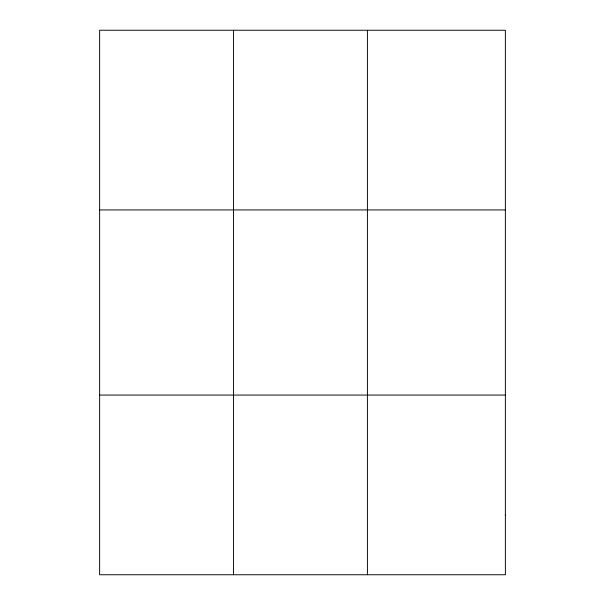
<?xml version="1.0" encoding="UTF-8"?>
<svg xmlns="http://www.w3.org/2000/svg" width="605" height="605" viewBox="0 0 605 605"><rect width="100%" height="100%" fill="white"/><g stroke="black" fill="none" stroke-linecap="round" stroke-linejoin="round"><path stroke-width="0.91" d="M233.522 30.25L233.522 574.75M367.416 30.25L367.416 574.75M99.628 209.935L505.372 209.935M99.628 395.065L505.372 395.065M505.372 514.855L505.372 574.75L99.628 574.75L99.628 30.25L505.372 30.25L505.372 514.855"/></g></svg>
